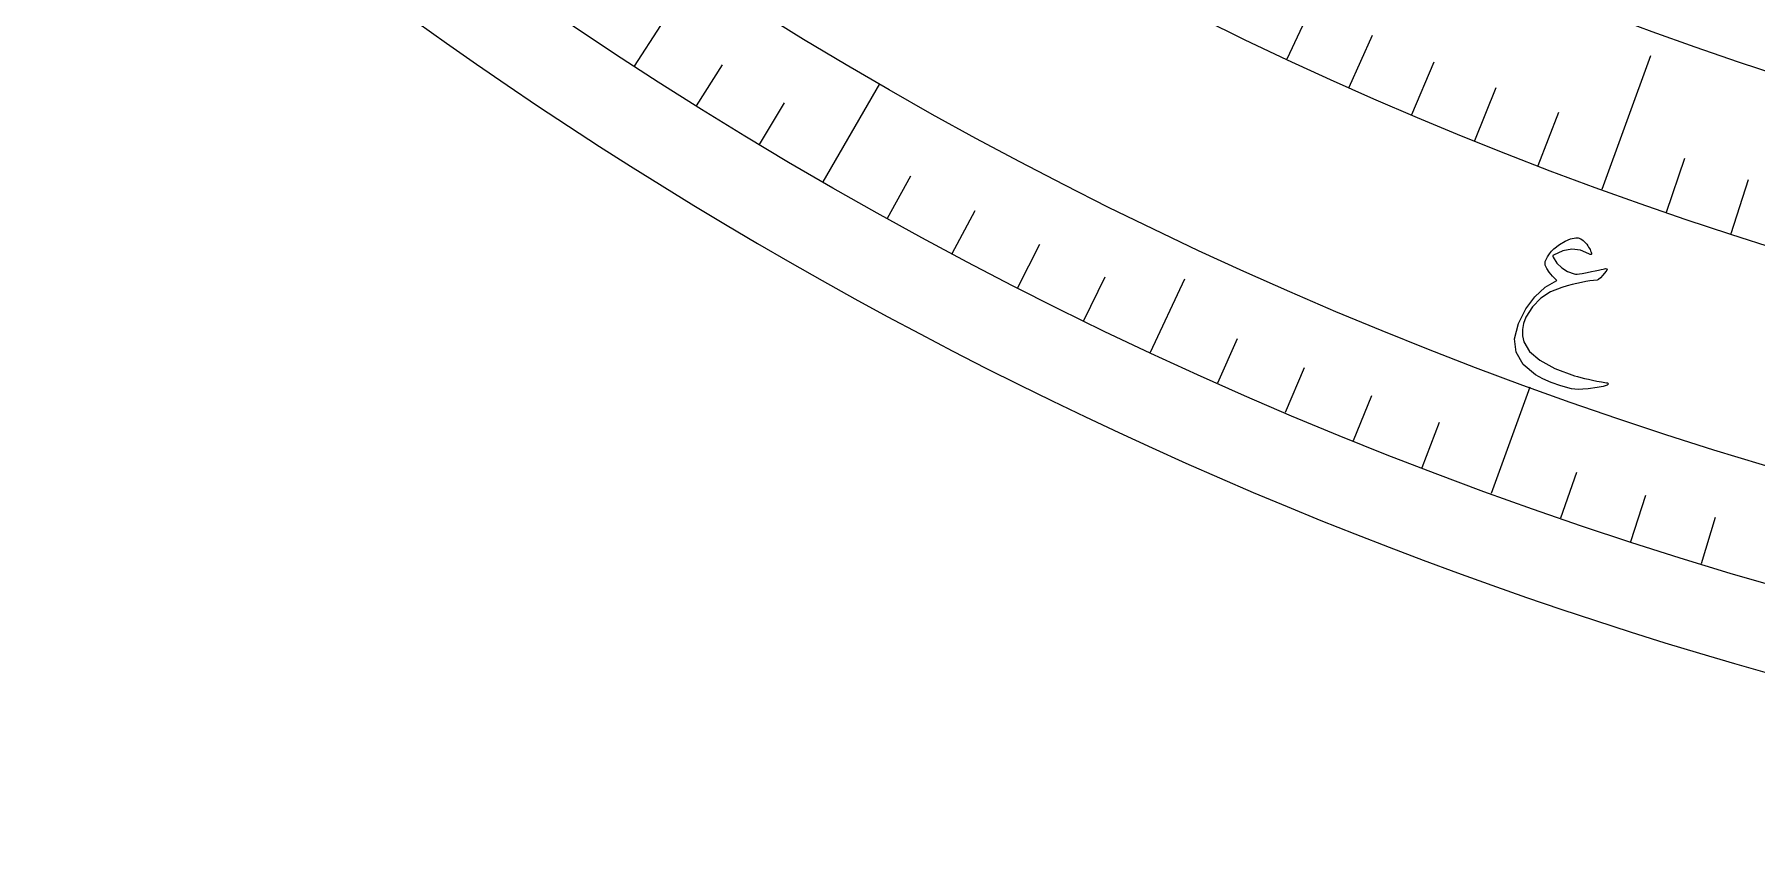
# Model space of a CAD drawing. Header units: millimetres. Extents: x -77 to 77, y -78 to 103.
# Drawn here: x -52.14 to -21.22, y -77.5 to -63.13 of the extents above; entities that cross this region are included whole.
import ezdxf

# ---------------------------------------------------------------- set-up
doc = ezdxf.new("R2010")
doc.units = ezdxf.units.MM
for name, color, linetype in [('CUT_OUTER', 1, 'Continuous'), ('ENGRAVE', 7, 'Continuous'), ('ENGRAVE_FINE', 8, 'Continuous'), ('TEXT', 5, 'Continuous')]:
    doc.layers.add(name, color=color, linetype=linetype)

msp = doc.modelspace()

# ---------------------------------------------------------------- linework, layer by layer
at = {"layer": 'CUT_OUTER'}
msp.add_arc((0, -0.0003), 77.4997, 178.346942, 3.754487, dxfattribs=at)
at = {"layer": 'ENGRAVE'}
for points in [[(-29.6414, -63.5662), (-28.8488, -61.8664)], [(-23.9884, -65.9077), (-23.1137, -63.5044)], [(-37.975, -65.7746), (-36.9578, -64.0128)], [(-32.0979, -68.8341), (-31.4837, -67.5171)], [(-25.9764, -71.3697), (-25.2806, -69.458)]]:
    msp.add_lwpolyline(points, dxfattribs=at)
for radius in [75.95, 75.95, 73.9156, 70.1375, 70.1375, 67.1538]:
    msp.add_circle((0, 0), radius, dxfattribs=at)
at = {"layer": 'ENGRAVE_FINE'}
for points in [[(-41.3653, -63.697), (-40.8905, -62.9658)], [(-28.5275, -64.0738), (-28.1114, -63.1392)], [(-40.2474, -64.4093), (-39.7853, -63.6699)], [(-27.4049, -64.5619), (-27.0052, -63.6202)], [(-26.274, -65.0304), (-25.8907, -64.0818)], [(-39.1171, -65.1019), (-38.6681, -64.3545)], [(-25.135, -65.479), (-24.7684, -64.5239)], [(-22.8345, -66.3163), (-22.5015, -65.349)], [(-36.8213, -66.4274), (-36.3986, -65.6648)], [(-21.6737, -66.7047), (-21.3576, -65.7318)], [(-35.6564, -67.0599), (-35.247, -66.29)], [(-34.4806, -67.6719), (-34.0848, -66.8951)], [(-33.2943, -68.2634), (-32.9121, -67.4798)], [(-30.8916, -69.3838), (-30.537, -68.5873)], [(-29.676, -69.9123), (-29.3354, -69.1098)], [(-28.4514, -70.4196), (-28.1248, -69.6112)], [(-27.218, -70.9054), (-26.9056, -70.0915)], [(-24.7269, -71.8121), (-24.443, -70.9878)], [(-23.4698, -72.2327), (-23.2004, -71.4035)], [(-22.2056, -72.6313), (-21.9507, -71.7976)]]:
    msp.add_lwpolyline(points, dxfattribs=at)
at = {"layer": 'TEXT'}
msp.add_lwpolyline([(-24.4613, -66.7776), (-24.4164, -66.7814), (-24.3723, -66.7983), (-24.3288, -66.8282), (-24.2861, -66.8713), (-24.2656, -66.8968), (-24.2472, -66.9216), (-24.231, -66.9458), (-24.2169, -66.9694), (-24.205, -66.9922), (-24.1951, -67.0141), (-24.1873, -67.0351), (-24.1815, -67.0551), (-24.1794, -67.0733), (-24.1859, -67.0818), (-24.2011, -67.0804), (-24.225, -67.0692), (-24.3773, -67.002), (-24.5345, -66.9834), (-24.6967, -67.0133), (-24.8643, -67.0917), (-24.8707, -67.0984), (-24.8736, -67.1069), (-24.8731, -67.117), (-24.8691, -67.1287), (-24.8001, -67.2359), (-24.7141, -67.3216), (-24.6112, -67.3858), (-24.4913, -67.4283), (-24.4683, -67.4319), (-24.4368, -67.4317), (-24.397, -67.4279), (-24.3488, -67.4204), (-24.2595, -67.402), (-24.1806, -67.3857), (-24.1123, -67.3715), (-24.0543, -67.3595), (-24.0068, -67.3497), (-23.9698, -67.3421), (-23.9431, -67.3368), (-23.9269, -67.3336), (-23.9055, -67.3343), (-23.8971, -67.3434), (-23.9017, -67.3609), (-23.9192, -67.3869), (-23.9742, -67.4516), (-24.0188, -67.4985), (-24.053, -67.5276), (-24.0768, -67.5388), (-24.1402, -67.5453), (-24.2082, -67.5547), (-24.2809, -67.567), (-24.3582, -67.5822), (-24.4402, -67.6003), (-24.5268, -67.6214), (-24.6182, -67.6452), (-24.7142, -67.672), (-24.9167, -67.7511), (-25.0914, -67.8667), (-25.2381, -68.019), (-25.3566, -68.2081), (-25.4001, -68.3189), (-25.4206, -68.4293), (-25.4182, -68.5392), (-25.3926, -68.6487), (-25.2907, -68.8202), (-25.1056, -68.9792), (-24.8373, -69.125), (-24.4857, -69.2566), (-24.4298, -69.2726), (-24.3692, -69.2888), (-24.3039, -69.305), (-24.234, -69.3214), (-24.1594, -69.3375), (-24.0804, -69.3533), (-23.997, -69.3688), (-23.9091, -69.3837), (-23.8942, -69.3872), (-23.8838, -69.3917), (-23.878, -69.3972), (-23.8767, -69.4038), (-23.8992, -69.426), (-23.9668, -69.4482), (-24.0796, -69.4703), (-24.2375, -69.4921), (-24.3322, -69.5011), (-24.4134, -69.504), (-24.4811, -69.5008), (-24.5352, -69.4915), (-24.7302, -69.438), (-24.9033, -69.3783), (-25.0544, -69.3127), (-25.1835, -69.2414), (-25.407, -69.0532), (-25.5323, -68.8366), (-25.5595, -68.5922), (-25.4892, -68.3201), (-25.3564, -68.0564), (-25.197, -67.8395), (-25.0113, -67.6693), (-24.7993, -67.5454), (-24.8787, -67.4681), (-24.9399, -67.3966), (-24.9831, -67.3309), (-25.0083, -67.2712), (-25.013, -67.2491), (-25.0134, -67.2267), (-25.0096, -67.204), (-25.0016, -67.181), (-24.9698, -67.123), (-24.9343, -67.0701), (-24.8952, -67.0223), (-24.8524, -66.9796), (-24.7516, -66.899), (-24.6528, -66.8385), (-24.5561, -66.798), (-24.4613, -66.7776)], close=True, dxfattribs=at)

doc.saveas('drawing.dxf')
